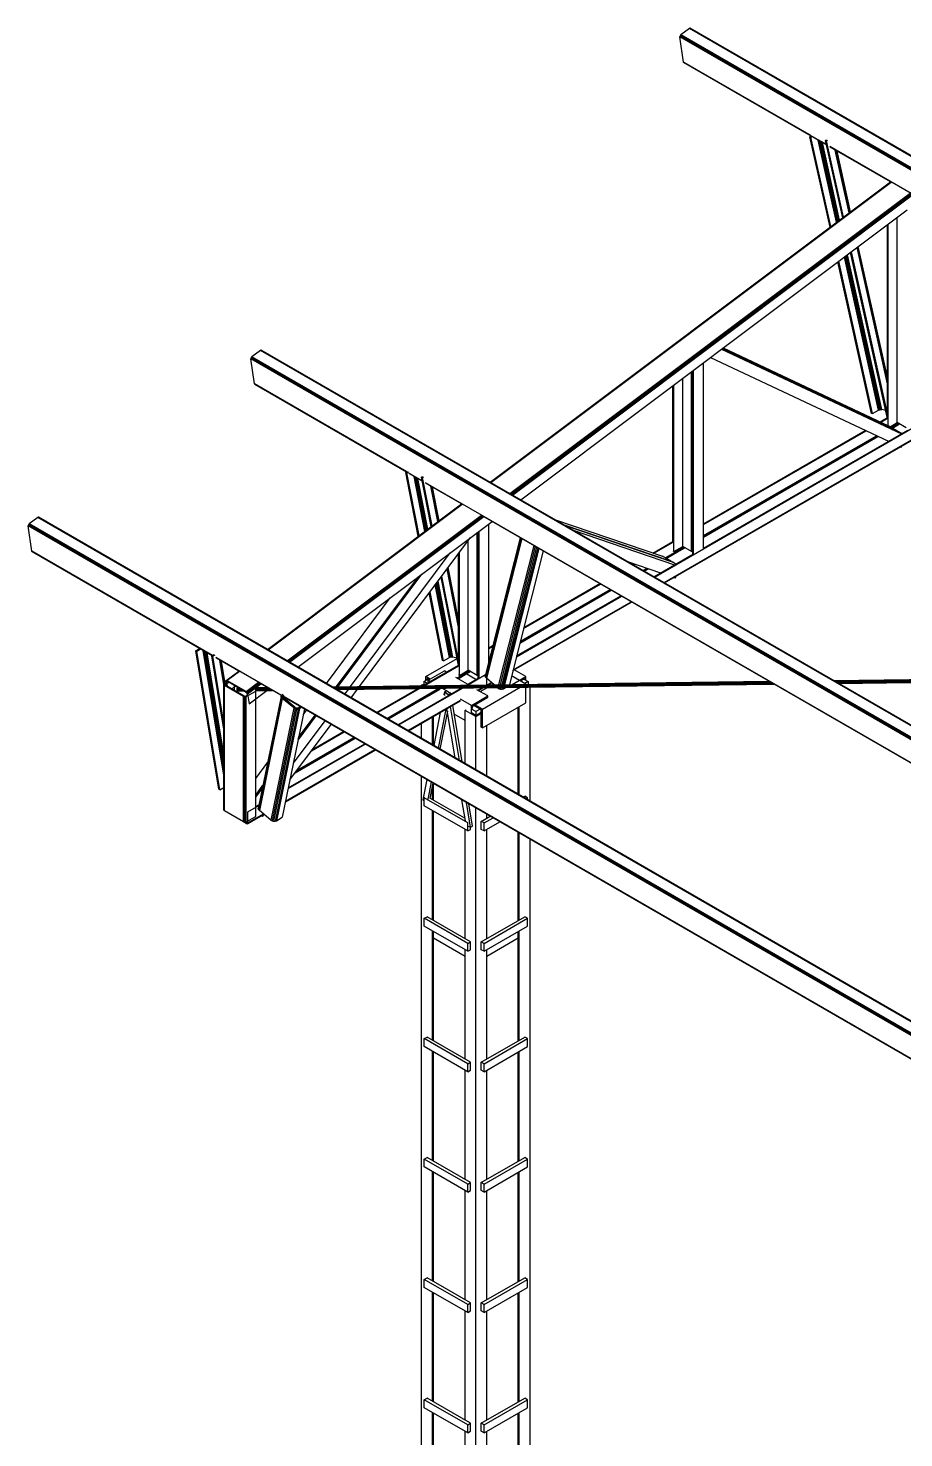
# Model space of a CAD drawing. Header units: millimetres. Extents: x 357 to 945, y 547 to 720.
# Drawn here: x 569.889 to 572.74, y 661.144 to 665.734 of the extents above; entities that cross this region are included whole.
import ezdxf

# ---------------------------------------------------------------- set-up
doc = ezdxf.new("R2010")
doc.units = ezdxf.units.MM
doc.layers.add('PLANTA-VIS', color=7, linetype='Continuous')

msp = doc.modelspace()

# ---------------------------------------------------------------- linework, layer by layer
at = {"layer": 'PLANTA-VIS', "extrusion": (6.79673e-13, 0.816497, 0.57735)}
for p, q in [((572.01108, 665.70718), (572.01102, 665.70555)), ((575.44049, 663.72554), (572.01102, 665.70555)), ((572.02261, 665.62343), (572.01102, 665.70555)), ((572.01167, 665.70896), (572.01108, 665.70718)), ((575.44055, 663.72717), (572.01108, 665.70718)), ((572.01269, 665.71062), (572.01167, 665.70896)), ((575.44114, 663.72896), (572.01167, 665.70896)), ((572.01399, 665.71191), (572.01269, 665.71062)), ((575.44216, 663.73061), (572.01269, 665.71062)), ((572.04195, 665.73292), (572.01399, 665.71191)), ((575.44346, 663.7319), (572.01399, 665.71191)), ((572.04333, 665.73364), (572.04195, 665.73292)), ((575.47142, 663.75292), (572.04195, 665.73292)), ((572.04459, 665.73369), (572.04333, 665.73364)), ((575.4728, 663.75364), (572.04333, 665.73364)), ((575.47405, 663.75368), (572.04459, 665.73369)), ((572.43912, 665.38295), (572.02261, 665.62343)), ((572.02308, 665.6222), (572.02261, 665.62343)), ((572.43829, 665.38247), (572.02308, 665.6222)), ((572.02401, 665.62156), (572.02308, 665.6222)), ((572.4382, 665.38242), (572.02401, 665.62156)), ((572.43435, 665.3802), (572.43996, 665.38344)), ((572.43774, 665.3794), (572.43435, 665.3802)), ((572.49998, 665.0857), (572.43435, 665.3802)), ((572.43774, 665.3794), (572.4432, 665.38256)), ((572.50273, 665.08777), (572.43774, 665.3794)), ((572.48823, 665.3546), (572.44409, 665.38009)), ((572.48848, 665.3535), (572.44494, 665.37863)), ((572.4885, 665.35338), (572.44617, 665.37782)), ((572.52119, 665.10162), (572.46163, 665.3689)), ((572.52363, 665.10345), (572.46489, 665.36702)), ((572.52635, 665.10549), (572.46854, 665.36491)), ((572.52897, 665.10746), (572.47205, 665.36288)), ((572.53106, 665.10903), (572.47485, 665.36127)), ((572.4852, 665.36818), (572.48856, 665.37011)), ((572.4886, 665.36738), (572.4852, 665.36818)), ((572.54126, 665.11668), (572.4852, 665.36818)), ((572.4886, 665.36738), (572.4918, 665.36923)), ((572.54401, 665.11875), (572.4886, 665.36738)), ((575.16148, 663.8112), (572.49939, 665.34816)), ((572.69705, 665.23307), (572.50024, 665.34671)), ((572.69657, 665.23325), (572.50147, 665.3459)), ((572.56247, 665.1326), (572.51692, 665.33697)), ((572.56533, 665.13475), (572.52075, 665.33476)), ((572.56667, 665.13575), (572.52254, 665.33373)), ((571.39342, 664.25517), (572.6966, 665.23328)), ((571.39399, 664.25484), (572.69735, 665.23309)), ((571.39534, 664.25406), (572.69887, 665.23244)), ((571.45756, 664.21814), (572.76109, 665.19651)), ((571.45946, 664.21704), (572.76282, 665.19529)), ((571.46165, 664.21578), (572.76483, 665.19388)), ((571.46378, 664.21455), (572.76693, 665.19263)), ((571.46553, 664.21354), (572.76868, 665.19162)), ((571.49289, 664.19774), (572.75068, 665.14178)), ((572.71843, 664.44931), (572.71843, 665.11757)), ((572.68661, 664.46368), (572.68661, 665.09369)), ((572.68944, 664.43937), (572.68944, 665.09581)), ((572.68661, 664.4789), (572.56923, 665.00559)), ((572.68661, 664.57559), (572.58769, 665.01944)), ((572.68661, 664.59057), (572.59055, 665.02159)), ((572.68661, 664.59756), (572.59188, 665.02259)), ((572.63509, 664.47944), (572.5252, 664.97254)), ((572.63848, 664.47864), (572.52795, 664.97461)), ((572.65758, 664.48967), (572.54641, 664.98846)), ((572.66016, 664.49082), (572.54885, 664.99029)), ((572.66317, 664.4916), (572.55157, 664.99234)), ((572.66616, 664.49189), (572.55419, 664.9943)), ((572.66866, 664.49165), (572.55628, 664.99587)), ((572.68595, 664.46742), (572.56647, 665.00352)), ((570.64542, 664.68474), (570.61745, 664.66373)), ((570.6468, 664.68547), (570.64542, 664.68474)), ((574.07489, 662.70474), (570.64542, 664.68474)), ((570.64805, 664.68551), (570.6468, 664.68547)), ((574.07627, 662.70546), (570.6468, 664.68547)), ((574.07752, 662.70551), (570.64805, 664.68551)), ((572.14686, 664.68858), (572.73219, 664.41284)), ((572.14932, 664.69042), (572.72207, 664.42062)), ((572.14962, 664.69065), (572.71854, 664.42266)), ((572.15209, 664.6925), (572.69025, 664.43899)), ((570.61455, 664.659), (570.61448, 664.65737)), ((574.04395, 662.67737), (570.61448, 664.65737)), ((570.62607, 664.57525), (570.61448, 664.65737)), ((570.61513, 664.66078), (570.61455, 664.659)), ((574.04401, 662.67899), (570.61455, 664.659)), ((570.61615, 664.66244), (570.61513, 664.66078)), ((574.0446, 662.68078), (570.61513, 664.66078)), ((570.61745, 664.66373), (570.61615, 664.66244)), ((574.04562, 662.68244), (570.61615, 664.66244)), ((574.04692, 662.68373), (570.61745, 664.66373)), ((572.08734, 664.04013), (572.08734, 664.6439)), ((572.11075, 664.66147), (572.69012, 664.38855)), ((572.02016, 664.04616), (572.02016, 664.59348)), ((572.04915, 664.02942), (572.04915, 664.61524)), ((572.05198, 664.03106), (572.05198, 664.61737)), ((572.05269, 664.02053), (572.05269, 664.6179)), ((572.05552, 664.02176), (572.05552, 664.62002)), ((571.12217, 664.28883), (570.62607, 664.57525)), ((570.62654, 664.57402), (570.62607, 664.57525)), ((571.12134, 664.28835), (570.62654, 664.57402)), ((570.62747, 664.57338), (570.62654, 664.57402)), ((571.12125, 664.2883), (570.62747, 664.57338)), ((571.98834, 664.06054), (571.98834, 664.5696)), ((571.99117, 664.02942), (571.99117, 664.57172)), ((572.63848, 664.47864), (572.63509, 664.47944)), ((572.63848, 664.47864), (572.65758, 664.48967)), ((572.65758, 664.48967), (572.66016, 664.49082)), ((572.66016, 664.49082), (572.66317, 664.4916)), ((572.66274, 664.45195), (572.68661, 664.46573)), ((572.66317, 664.4916), (572.66616, 664.49189)), ((572.66508, 664.45085), (572.68696, 664.46348)), ((572.66616, 664.49189), (572.66866, 664.49165)), ((572.68121, 664.48868), (572.66866, 664.49165)), ((572.68661, 664.46727), (572.68595, 664.46742)), ((571.92838, 663.94631), (572.7753, 664.43528)), ((571.95949, 663.92835), (572.79373, 664.40999)), ((571.96079, 663.9276), (572.79473, 664.40907)), ((571.96125, 663.92733), (572.79508, 664.40875)), ((572.08734, 664.04054), (572.75343, 664.42511)), ((572.08734, 664.11974), (572.61458, 664.42414)), ((572.08734, 664.11729), (572.61691, 664.42304)), ((572.71854, 664.42266), (572.69025, 664.43899)), ((572.69541, 664.43601), (572.71843, 664.44931)), ((572.69851, 664.43422), (572.72153, 664.44751)), ((572.69949, 664.43366), (572.72251, 664.44695)), ((572.70064, 664.43299), (572.72366, 664.44629)), ((572.70178, 664.43233), (572.72481, 664.44562)), ((572.70275, 664.43177), (572.72578, 664.44506)), ((572.71837, 664.42236), (572.71854, 664.42266)), ((572.74742, 664.43257), (572.71843, 664.44931)), ((572.73387, 664.41381), (572.72207, 664.42062)), ((572.08734, 664.08136), (572.65118, 664.4069)), ((572.08734, 664.08023), (572.65226, 664.40639)), ((572.08734, 664.0789), (572.65352, 664.40579)), ((572.08734, 664.07758), (572.65479, 664.4052)), ((572.08734, 664.07646), (572.65585, 664.40469)), ((572.72866, 664.3704), (572.73134, 664.36913)), ((572.73134, 664.36913), (572.73355, 664.37322)), ((571.11842, 664.28666), (571.12388, 664.28982)), ((571.12185, 664.2857), (571.11842, 664.28666)), ((571.15903, 664.07925), (571.11842, 664.28666)), ((571.12185, 664.2857), (571.12717, 664.28878)), ((571.16185, 664.08136), (571.12185, 664.2857)), ((571.17219, 664.25995), (571.12835, 664.28526)), ((571.1724, 664.25886), (571.12914, 664.28384)), ((571.17243, 664.25875), (571.13034, 664.28305)), ((571.18038, 664.09527), (571.14531, 664.27441)), ((571.18283, 664.09711), (571.14848, 664.27258)), ((571.18559, 664.09917), (571.15204, 664.27052)), ((571.16981, 664.27212), (571.1733, 664.27413)), ((571.17324, 664.27115), (571.16981, 664.27212)), ((571.20135, 664.11101), (571.16981, 664.27212)), ((571.17324, 664.27115), (571.17659, 664.27309)), ((571.20418, 664.11313), (571.17324, 664.27115)), ((571.18825, 664.10117), (571.15548, 664.26854)), ((571.19039, 664.10278), (571.15825, 664.26694)), ((573.84453, 662.71707), (571.18308, 664.25366)), ((571.30052, 664.1849), (571.18388, 664.25224)), ((571.30004, 664.18508), (571.18507, 664.25145)), ((571.2227, 664.12703), (571.20004, 664.24281)), ((571.22556, 664.12918), (571.20373, 664.24068)), ((571.22687, 664.13016), (571.20542, 664.2397)), ((570.6681, 663.71078), (571.30007, 664.1851)), ((570.66867, 663.71045), (571.30082, 664.18491)), ((570.67002, 663.70967), (571.30233, 664.18426)), ((569.92012, 664.14035), (569.89215, 664.11936)), ((569.92149, 664.14107), (569.92012, 664.14035)), ((573.34959, 662.16034), (569.92012, 664.14035)), ((569.92274, 664.14111), (569.92149, 664.14107)), ((573.35096, 662.16106), (569.92149, 664.14107)), ((573.35221, 662.16111), (569.92274, 664.14111)), ((570.73224, 663.67375), (571.36456, 664.14834)), ((570.73414, 663.67265), (571.36629, 664.14711)), ((570.73633, 663.67138), (571.3683, 664.14571)), ((570.73846, 663.67016), (571.37039, 664.14446)), ((570.74021, 663.66914), (571.37214, 664.14344)), ((573.8437, 662.71659), (571.36677, 664.14665)), ((573.84361, 662.71654), (571.36901, 664.14525)), ((571.60314, 664.13409), (571.95391, 664.01424)), ((569.88924, 664.11462), (569.88918, 664.113)), ((573.31864, 662.13299), (569.88918, 664.113)), ((569.90071, 664.03084), (569.88918, 664.113)), ((569.88983, 664.11641), (569.88924, 664.11462)), ((573.31871, 662.13462), (569.88924, 664.11462)), ((569.89084, 664.11807), (569.88983, 664.11641)), ((573.31929, 662.1364), (569.88983, 664.11641)), ((569.89215, 664.11936), (569.89084, 664.11807)), ((573.32031, 662.13806), (569.89084, 664.11807)), ((573.32161, 662.13935), (569.89215, 664.11936)), ((570.76757, 663.65335), (571.39951, 664.12765)), ((571.35089, 663.62628), (571.35089, 664.09115)), ((571.35371, 663.62791), (571.35371, 664.09328)), ((571.35442, 663.61739), (571.35442, 664.09381)), ((571.35725, 663.61861), (571.35725, 664.09593)), ((571.38907, 663.67045), (571.38907, 664.11981)), ((571.63142, 664.11776), (571.98219, 663.99791)), ((571.63496, 664.11572), (571.98573, 663.99587)), ((571.66324, 664.09939), (571.99371, 663.98648)), ((572.05198, 664.09932), (572.05269, 664.09973)), ((572.05198, 664.09687), (572.05269, 664.09728)), ((570.96838, 663.59071), (571.32942, 664.07505)), ((571.32189, 663.64302), (571.32189, 664.06495)), ((571.49131, 664.07464), (571.37749, 663.62466)), ((571.49291, 664.07372), (571.37838, 663.621)), ((571.49602, 664.07192), (571.38109, 663.61762)), ((571.53543, 664.04917), (571.42086, 663.59628)), ((571.53958, 664.04678), (571.42563, 663.59634)), ((571.54414, 664.04414), (571.43087, 663.5964)), ((571.54842, 664.04167), (571.43579, 663.59646)), ((571.92294, 664.02482), (571.98834, 664.06258)), ((571.92561, 664.02391), (571.9887, 664.06034)), ((571.9625, 664.00928), (572.02327, 664.04437)), ((571.96347, 664.00872), (572.02424, 664.04381)), ((571.96463, 664.00806), (572.02539, 664.04314)), ((571.96577, 664.00739), (572.02654, 664.04248)), ((571.96674, 664.00683), (572.02751, 664.04192)), ((571.99117, 664.02942), (572.02016, 664.04616)), ((572.04915, 664.02942), (572.02016, 664.04616)), ((572.05198, 664.06095), (572.05269, 664.06136)), ((572.05198, 664.05982), (572.05269, 664.06023)), ((572.05198, 664.05849), (572.05269, 664.0589)), ((572.05198, 664.05717), (572.05269, 664.05758)), ((572.05198, 664.05605), (572.05269, 664.05646)), ((570.48925, 663.69104), (569.90071, 664.03084)), ((569.90117, 664.0296), (569.90071, 664.03084)), ((570.48842, 663.69056), (569.90117, 664.0296)), ((569.9021, 664.02896), (569.90117, 664.0296)), ((570.48833, 663.6905), (569.9021, 664.02896)), ((570.93891, 663.59035), (571.26314, 664.0253)), ((571.29007, 663.65739), (571.29007, 664.02226)), ((571.2929, 663.62628), (571.2929, 664.02605)), ((571.55177, 664.03974), (571.43964, 663.59651)), ((571.56599, 664.03153), (571.45599, 663.59671)), ((571.84032, 663.99716), (571.9483, 663.96026)), ((571.92626, 663.94754), (572.05516, 664.02196)), ((571.98219, 663.99791), (571.95391, 664.01424)), ((571.98184, 663.9972), (571.98219, 663.99791)), ((571.99785, 663.98887), (571.98573, 663.99587)), ((571.99117, 664.02942), (571.9887, 664.03085)), ((572.04915, 664.02942), (572.05198, 664.03106)), ((570.89592, 663.58982), (571.16645, 663.95273)), ((570.89808, 663.58985), (571.1713, 663.95636)), ((571.29007, 663.6744), (571.23614, 663.9499)), ((571.29007, 663.78294), (571.25296, 663.97248)), ((571.29007, 663.79969), (571.25556, 663.97596)), ((571.29007, 663.80734), (571.25675, 663.97755)), ((571.85767, 663.98714), (571.86212, 663.98971)), ((571.85979, 663.98591), (571.86478, 663.9888)), ((571.8909, 663.96795), (571.90388, 663.97544)), ((571.89188, 663.96739), (571.9051, 663.97502)), ((571.89303, 663.96672), (571.90655, 663.97453)), ((571.89418, 663.96606), (571.90799, 663.97403)), ((571.89515, 663.9655), (571.90921, 663.97362)), ((571.9964, 663.94383), (571.99902, 663.94914)), ((570.89297, 663.58979), (571.15982, 663.94775)), ((571.26079, 663.68456), (571.21452, 663.9209)), ((571.26338, 663.68569), (571.21674, 663.92389)), ((571.2664, 663.6864), (571.21925, 663.92725)), ((571.26941, 663.68662), (571.22166, 663.93049)), ((571.27193, 663.68627), (571.22361, 663.93309)), ((571.28966, 663.65995), (571.23357, 663.94646)), ((571.49013, 663.73167), (571.78775, 663.90349)), ((571.49046, 663.73298), (571.78678, 663.90405)), ((571.49086, 663.73452), (571.78564, 663.90472)), ((571.49125, 663.73608), (571.78448, 663.90538)), ((571.49158, 663.7374), (571.78351, 663.90594)), ((571.50223, 663.77947), (571.75239, 663.92391)), ((571.50295, 663.78234), (571.75027, 663.92513)), ((571.99227, 663.94524), (571.9964, 663.94383)), ((570.86008, 663.59994), (571.06797, 663.87881)), ((571.23828, 663.6745), (571.19513, 663.89489)), ((571.2417, 663.67353), (571.19769, 663.89833)), ((571.46752, 663.64228), (571.85386, 663.86533)), ((571.46768, 663.6429), (571.8534, 663.86559)), ((571.46812, 663.64466), (571.8521, 663.86634)), ((571.47876, 663.68673), (571.82098, 663.88431)), ((571.47949, 663.68959), (571.81886, 663.88553)), ((571.38907, 663.71659), (571.40274, 663.72448)), ((571.38907, 663.71414), (571.40201, 663.72161)), ((570.43489, 663.70689), (570.44741, 663.71412)), ((570.43835, 663.70575), (570.43489, 663.70689)), ((570.50969, 663.25546), (570.43489, 663.70689)), ((570.43835, 663.70575), (570.45014, 663.71255)), ((570.51315, 663.25431), (570.43835, 663.70575)), ((570.52626, 663.3014), (570.45899, 663.70744)), ((570.52626, 663.31817), (570.46206, 663.70567)), ((570.52626, 663.33713), (570.46553, 663.70366)), ((570.52626, 663.35551), (570.4689, 663.70172)), ((570.52626, 663.37037), (570.47162, 663.70015)), ((570.48678, 663.68961), (570.49456, 663.6941)), ((570.49024, 663.68846), (570.48678, 663.68961)), ((570.52626, 663.4513), (570.48678, 663.68961)), ((570.49024, 663.68846), (570.49791, 663.69289)), ((570.52626, 663.47102), (570.49024, 663.68846)), ((570.71398, 663.56129), (570.50043, 663.68458)), ((570.57517, 663.64047), (570.50117, 663.68319)), ((570.57467, 663.64065), (570.50232, 663.68243)), ((570.52643, 663.59627), (570.5132, 663.67615)), ((570.5292, 663.59891), (570.51675, 663.6741)), ((571.18415, 663.62277), (571.28549, 663.68127)), ((571.2417, 663.67353), (571.23828, 663.6745)), ((571.2417, 663.67353), (571.26079, 663.68456)), ((571.26079, 663.68456), (571.26338, 663.68569)), ((571.26338, 663.68569), (571.2664, 663.6864)), ((571.2664, 663.6864), (571.26941, 663.68662)), ((571.26941, 663.68662), (571.27193, 663.68627)), ((571.28525, 663.6825), (571.27193, 663.68627)), ((571.35371, 663.70042), (571.35442, 663.70001)), ((571.35371, 663.69618), (571.35442, 663.69659)), ((571.35371, 663.69373), (571.35442, 663.69414)), ((571.38907, 663.67821), (571.39137, 663.67954)), ((571.38907, 663.67709), (571.39104, 663.67822)), ((571.38907, 663.67576), (571.39064, 663.67667)), ((571.38907, 663.67443), (571.39025, 663.67512)), ((571.38907, 663.67332), (571.38992, 663.67381)), ((570.53051, 663.59966), (570.51832, 663.67319)), ((570.53358, 663.6098), (570.57471, 663.64068)), ((570.53482, 663.60998), (570.57546, 663.64048)), ((570.5364, 663.60938), (570.57697, 663.63984)), ((571.17545, 663.59326), (571.29007, 663.65944)), ((571.17979, 663.59331), (571.29043, 663.65719)), ((571.19115, 663.6104), (571.24418, 663.64102)), ((571.25118, 663.63698), (571.24418, 663.64102)), ((571.28441, 663.61779), (571.31355, 663.63461)), ((571.28539, 663.61723), (571.31371, 663.63358)), ((571.28654, 663.61656), (571.31417, 663.63252)), ((571.28768, 663.6159), (571.31486, 663.63159)), ((571.28865, 663.61534), (571.31567, 663.63094)), ((571.29007, 663.65983), (571.28966, 663.65995)), ((571.2929, 663.62628), (571.29043, 663.62771)), ((571.2929, 663.62628), (571.32189, 663.64302)), ((571.31355, 663.63461), (571.325, 663.64122)), ((571.31355, 663.63461), (571.31355, 663.6382)), ((571.31355, 663.63461), (571.31355, 663.6382)), ((571.31371, 663.63358), (571.31355, 663.63461)), ((571.31371, 663.63358), (571.31355, 663.63461)), ((571.31371, 663.63358), (571.32597, 663.64066)), ((571.31417, 663.63252), (571.31371, 663.63358)), ((571.31417, 663.63252), (571.31371, 663.63358)), ((571.31417, 663.63252), (571.32713, 663.63999)), ((571.31486, 663.63159), (571.31417, 663.63252)), ((571.31486, 663.63159), (571.31417, 663.63252)), ((571.31486, 663.63159), (571.32827, 663.63933)), ((571.31567, 663.63094), (571.31486, 663.63159)), ((571.31567, 663.63094), (571.31486, 663.63159)), ((571.31567, 663.63094), (571.32924, 663.63877)), ((571.34678, 663.61298), (571.31567, 663.63094)), ((571.34678, 663.61298), (571.31567, 663.63094)), ((571.31995, 663.59504), (571.37855, 663.62887)), ((571.35089, 663.62628), (571.32189, 663.64302)), ((571.35089, 663.62628), (571.35371, 663.62791)), ((571.35371, 663.6578), (571.35442, 663.65821)), ((571.35371, 663.65668), (571.35442, 663.65708)), ((571.35371, 663.65534), (571.35442, 663.65575)), ((571.35371, 663.65402), (571.35442, 663.65443)), ((571.35371, 663.6529), (571.35442, 663.65331)), ((571.50942, 663.62277), (571.47157, 663.64462)), ((572.51318, 663.60868), (575.39579, 663.64413)), ((570.52626, 663.59579), (570.52672, 663.59711)), ((570.52672, 663.59446), (570.52626, 663.59579)), ((570.52626, 663.18754), (570.52626, 663.59579)), ((570.52672, 663.59711), (570.52803, 663.59824)), ((570.52803, 663.59334), (570.52672, 663.59446)), ((570.52672, 663.18621), (570.52672, 663.59446)), ((570.52803, 663.59824), (570.53361, 663.60146)), ((570.59026, 663.55741), (570.52803, 663.59334)), ((570.52803, 663.18509), (570.52803, 663.59334)), ((570.52927, 663.59578), (570.5295, 663.59645)), ((570.5295, 663.59512), (570.52927, 663.59578)), ((570.5295, 663.59645), (570.53015, 663.59701)), ((570.5295, 663.59511), (570.5295, 663.59645)), ((570.53015, 663.59456), (570.5295, 663.59512)), ((570.53015, 663.59701), (570.5422, 663.60397)), ((570.53015, 663.59456), (570.53015, 663.59701)), ((570.59238, 663.55863), (570.53015, 663.59456)), ((570.53286, 663.60889), (570.53278, 663.60736)), ((570.53278, 663.60736), (570.53361, 663.60146)), ((570.53358, 663.6098), (570.53286, 663.60889)), ((570.53482, 663.60998), (570.53358, 663.6098)), ((570.5364, 663.60938), (570.53482, 663.60998)), ((570.53491, 663.60613), (570.53641, 663.60726)), ((570.53495, 663.60689), (570.53491, 663.60613)), ((570.53491, 663.60613), (570.53709, 663.59055)), ((570.53495, 663.60689), (570.53562, 663.6074)), ((570.5353, 663.60735), (570.53495, 663.60689)), ((570.53592, 663.60745), (570.5353, 663.60735)), ((570.53671, 663.60714), (570.53592, 663.60745)), ((570.59862, 663.57346), (570.5364, 663.60938)), ((570.59893, 663.57121), (570.53671, 663.60714)), ((570.55149, 663.58224), (570.56381, 663.59149)), ((570.56127, 663.5766), (570.56127, 663.59296)), ((570.56829, 663.58231), (570.56828, 663.58172)), ((570.56828, 663.58172), (570.58047, 663.58187)), ((570.56828, 663.58172), (570.56828, 663.58112)), ((570.56831, 663.58287), (570.56829, 663.58231)), ((570.56829, 663.58231), (570.57948, 663.58244)), ((570.56834, 663.58341), (570.56831, 663.58287)), ((570.56831, 663.58287), (570.57852, 663.583)), ((570.56838, 663.58391), (570.56834, 663.58341)), ((570.56834, 663.58341), (570.57761, 663.58352)), ((570.56844, 663.58436), (570.56838, 663.58391)), ((570.56838, 663.58391), (570.57677, 663.58401)), ((570.56849, 663.58476), (570.56844, 663.58436)), ((570.56844, 663.58436), (570.576, 663.58446)), ((570.56856, 663.58511), (570.56849, 663.58476)), ((570.56849, 663.58476), (570.57532, 663.58485)), ((570.56863, 663.58539), (570.56856, 663.58511)), ((570.56856, 663.58511), (570.57474, 663.58518)), ((570.56871, 663.5856), (570.56863, 663.58539)), ((570.56863, 663.58539), (570.57427, 663.58546)), ((570.56879, 663.58574), (570.56871, 663.5856)), ((570.56871, 663.5856), (570.57391, 663.58566)), ((570.56888, 663.5858), (570.56879, 663.58574)), ((570.56879, 663.58574), (570.57368, 663.5858)), ((570.56888, 663.5858), (570.57357, 663.58586)), ((570.59862, 663.57346), (570.6392, 663.60391)), ((570.60029, 663.57218), (570.64093, 663.60268)), ((570.6018, 663.57041), (570.64294, 663.60128)), ((570.60293, 663.56843), (570.64503, 663.60003)), ((570.60349, 663.56653), (570.64678, 663.59902)), ((570.62878, 663.58127), (570.67651, 663.58186)), ((570.62907, 663.58187), (570.67549, 663.58244)), ((570.62942, 663.58247), (570.67448, 663.58303)), ((570.62981, 663.58306), (570.67349, 663.5836)), ((570.63025, 663.58363), (570.67253, 663.58415)), ((570.63072, 663.58418), (570.67162, 663.58468)), ((570.63123, 663.58468), (570.67078, 663.58517)), ((570.63175, 663.58514), (570.67001, 663.58561)), ((570.63229, 663.58555), (570.66933, 663.586)), ((570.63283, 663.5859), (570.66875, 663.58634)), ((570.63337, 663.58618), (570.66827, 663.58661)), ((570.63389, 663.5864), (570.66792, 663.58682)), ((570.63439, 663.58654), (570.66768, 663.58695)), ((570.63487, 663.58661), (570.66758, 663.58701)), ((570.71369, 663.5605), (570.64139, 663.60224)), ((570.71366, 663.56041), (570.64364, 663.60084)), ((570.87799, 663.5896), (572.30112, 663.6071)), ((570.87809, 663.58954), (572.30122, 663.60704)), ((570.87833, 663.5894), (572.30146, 663.6069)), ((570.87868, 663.5892), (572.30181, 663.6067)), ((570.87915, 663.58893), (572.30229, 663.60643)), ((570.87973, 663.58859), (572.30287, 663.60609)), ((570.88041, 663.5882), (572.30355, 663.6057)), ((570.88118, 663.58775), (572.30432, 663.60526)), ((570.88203, 663.58727), (572.30516, 663.60477)), ((570.88294, 663.58674), (572.30607, 663.60424)), ((570.8839, 663.58619), (572.30703, 663.60369)), ((570.88489, 663.58561), (572.30802, 663.60312)), ((570.8859, 663.58503), (572.30903, 663.60253)), ((570.88692, 663.58445), (572.31005, 663.60195)), ((570.88791, 663.58387), (572.31105, 663.60137)), ((570.88889, 663.58331), (572.31202, 663.60081)), ((570.88981, 663.58277), (572.31294, 663.60027)), ((570.89068, 663.58227), (572.31381, 663.59977)), ((570.89147, 663.58181), (572.3146, 663.59932)), ((570.89218, 663.58141), (572.31531, 663.59891)), ((570.89279, 663.58105), (572.31592, 663.59855)), ((570.8933, 663.58076), (572.31643, 663.59826)), ((570.89369, 663.58054), (572.31682, 663.59804)), ((570.89396, 663.58038), (572.31709, 663.59788)), ((570.89411, 663.58029), (572.31724, 663.5978)), ((570.89412, 663.58028), (572.31726, 663.59778)), ((571.02355, 663.50556), (571.15861, 663.58354)), ((571.02567, 663.50433), (571.16295, 663.58359)), ((571.05679, 663.48637), (571.22653, 663.58437)), ((571.05776, 663.48581), (571.22852, 663.5844)), ((571.05891, 663.48514), (571.22925, 663.58349)), ((571.06006, 663.48448), (571.22993, 663.58256)), ((571.06103, 663.48392), (571.23075, 663.58191)), ((571.09214, 663.46596), (571.29878, 663.58526)), ((571.09426, 663.46473), (571.30311, 663.58531)), ((571.17001, 663.59411), (571.17708, 663.59819)), ((571.17156, 663.59321), (571.17001, 663.59411)), ((571.17001, 663.59319), (571.17001, 663.59411)), ((571.17708, 663.60644), (571.19122, 663.6146)), ((571.18768, 663.60032), (571.17708, 663.60644)), ((571.17708, 663.60644), (571.17708, 663.5942)), ((571.19836, 663.61456), (571.18415, 663.62277)), ((571.18415, 663.61052), (571.18415, 663.62277)), ((571.18768, 663.61256), (571.18768, 663.61664)), ((571.19483, 663.61252), (571.18768, 663.61664)), ((571.19814, 663.60636), (571.19115, 663.6104)), ((571.19115, 663.60232), (571.19115, 663.6104)), ((571.25067, 663.57603), (571.23603, 663.58449)), ((571.31977, 663.59738), (571.28166, 663.61938)), ((571.31562, 663.59498), (571.3569, 663.61881)), ((571.353, 663.57819), (571.36669, 663.58609)), ((571.3543, 663.57744), (571.36935, 663.58613)), ((571.35476, 663.57717), (571.37029, 663.58614)), ((571.36078, 663.5737), (571.3826, 663.58629)), ((571.368, 663.51662), (571.49097, 663.58762)), ((571.37838, 663.621), (571.37749, 663.62466)), ((571.38109, 663.61762), (571.37838, 663.621)), ((571.40579, 663.59609), (571.38109, 663.61762)), ((571.38214, 663.5958), (571.38214, 663.61671)), ((571.38214, 663.5958), (571.38214, 663.61671)), ((571.38353, 663.59582), (571.39711, 663.60366)), ((571.38619, 663.59585), (571.39815, 663.60275)), ((571.38713, 663.59586), (571.39852, 663.60244)), ((571.39944, 663.59601), (571.40332, 663.59825)), ((571.4181, 663.58537), (571.41656, 663.58671)), ((571.41844, 663.58673), (571.4181, 663.58537)), ((571.4181, 663.58537), (571.4222, 663.5828)), ((571.42321, 663.58679), (571.4222, 663.5828)), ((571.4222, 663.5828), (571.42708, 663.58143)), ((571.42846, 663.58685), (571.42708, 663.58143)), ((571.43338, 663.58691), (571.432, 663.58146)), ((571.432, 663.58146), (571.4362, 663.58291)), ((571.4362, 663.58291), (571.44335, 663.58704)), ((571.43722, 663.58696), (571.4362, 663.58291)), ((571.50942, 663.59827), (571.46315, 663.62499)), ((571.46447, 663.59681), (571.50942, 663.62277)), ((571.49174, 663.60848), (571.50588, 663.61664)), ((571.50235, 663.6146), (571.51649, 663.60644)), ((571.50588, 663.61256), (571.50588, 663.61664)), ((571.51649, 663.60644), (571.50588, 663.60031)), ((571.50782, 663.59735), (571.50942, 663.59827)), ((571.50942, 663.61052), (571.50942, 663.62277)), ((571.50942, 663.59737), (571.50942, 663.59827)), ((571.50942, 663.58594), (571.51279, 663.58789)), ((571.50942, 663.53703), (571.50942, 663.58785)), ((571.51649, 663.60644), (571.51649, 663.59745)), ((571.51774, 663.59747), (571.51649, 663.59819)), ((571.52356, 663.21688), (571.52356, 663.58802)), ((572.51143, 663.60969), (573.01357, 663.61586)), ((572.51154, 663.60963), (573.01408, 663.61581)), ((572.51177, 663.60949), (573.01465, 663.61568)), ((572.51213, 663.60929), (573.01526, 663.61547)), ((572.5126, 663.60901), (573.01592, 663.6152)), ((572.51386, 663.60829), (573.01652, 663.61447)), ((572.51463, 663.60784), (573.01599, 663.61401)), ((572.51547, 663.60735), (573.01549, 663.6135)), ((572.51638, 663.60683), (573.01502, 663.61296)), ((572.51734, 663.60627), (573.01458, 663.61239)), ((572.51833, 663.6057), (573.01418, 663.6118)), ((572.51934, 663.60512), (573.01384, 663.6112)), ((572.52036, 663.60453), (573.01355, 663.6106)), ((572.52136, 663.60396), (573.01332, 663.61001)), ((572.52233, 663.60339), (573.01315, 663.60943)), ((572.52325, 663.60286), (573.01305, 663.60888)), ((572.52412, 663.60236), (573.01302, 663.60837)), ((572.52491, 663.6019), (573.01305, 663.6079)), ((572.52562, 663.60149), (573.01312, 663.60749)), ((572.52623, 663.60114), (573.01318, 663.60713)), ((572.52674, 663.60085), (573.01323, 663.60683)), ((572.52713, 663.60062), (573.01327, 663.6066)), ((572.5274, 663.60047), (573.0133, 663.60644)), ((572.52755, 663.60038), (573.01331, 663.60636)), ((572.52757, 663.60037), (573.01332, 663.60634)), ((570.56828, 663.58112), (570.58148, 663.58129)), ((570.56828, 663.58112), (570.56829, 663.58053)), ((570.56829, 663.58053), (570.5825, 663.5807)), ((570.56829, 663.58053), (570.56831, 663.57994)), ((570.56831, 663.57994), (570.5835, 663.58012)), ((570.56831, 663.57994), (570.56835, 663.57937)), ((570.56835, 663.57937), (570.58447, 663.57956)), ((570.56835, 663.57937), (570.56839, 663.57882)), ((570.56839, 663.57882), (570.58539, 663.57903)), ((570.56839, 663.57882), (570.56844, 663.57831)), ((570.56844, 663.57831), (570.58626, 663.57853)), ((570.56844, 663.57831), (570.5685, 663.57784)), ((570.5685, 663.57784), (570.58705, 663.57807)), ((570.5685, 663.57784), (570.56856, 663.57743)), ((570.56856, 663.57743), (570.58776, 663.57766)), ((570.56856, 663.57743), (570.56864, 663.57707)), ((570.56864, 663.57707), (570.58837, 663.57731)), ((570.56864, 663.57707), (570.56872, 663.57677)), ((570.56872, 663.57677), (570.58888, 663.57702)), ((570.56872, 663.57677), (570.5688, 663.57654)), ((570.5688, 663.57654), (570.58927, 663.57679)), ((570.5688, 663.57654), (570.56888, 663.57638)), ((570.56888, 663.57638), (570.58954, 663.57664)), ((570.56888, 663.57638), (570.56897, 663.5763)), ((570.56897, 663.5763), (570.58969, 663.57655)), ((570.56897, 663.5763), (570.56906, 663.57629)), ((570.56906, 663.57629), (570.58971, 663.57654)), ((570.59026, 663.55741), (570.59219, 663.55666)), ((570.59026, 663.14916), (570.59026, 663.55741)), ((570.59219, 663.55666), (570.59449, 663.55639)), ((570.59219, 663.14841), (570.59219, 663.55666)), ((570.59238, 663.55863), (570.59334, 663.55826)), ((570.59334, 663.55826), (570.59449, 663.55812)), ((570.59449, 663.55812), (570.59565, 663.55826)), ((570.59449, 663.55639), (570.59679, 663.55666)), ((570.59449, 663.14815), (570.59449, 663.55639)), ((570.59565, 663.55826), (570.59662, 663.55863)), ((570.59662, 663.55863), (570.6022, 663.56186)), ((570.59679, 663.55666), (570.59874, 663.55741)), ((570.59679, 663.14841), (570.59679, 663.55666)), ((570.59862, 663.57346), (570.60029, 663.57218)), ((570.59874, 663.55741), (570.62986, 663.57537)), ((570.59874, 663.14916), (570.59874, 663.55741)), ((570.59893, 663.57121), (570.59977, 663.57058)), ((570.59977, 663.57058), (570.60052, 663.56969)), ((570.60029, 663.57218), (570.6018, 663.57041)), ((570.60052, 663.56969), (570.60109, 663.5687)), ((570.60109, 663.5687), (570.60137, 663.56776)), ((570.60137, 663.56776), (570.6022, 663.56186)), ((570.6018, 663.57041), (570.60293, 663.56843)), ((570.60293, 663.56843), (570.60349, 663.56653)), ((570.60349, 663.56653), (570.60811, 663.53366)), ((570.60811, 663.53366), (570.6665, 663.57748)), ((570.62825, 663.57905), (570.68027, 663.57969)), ((570.62828, 663.57956), (570.6794, 663.58019)), ((570.62828, 663.57858), (570.68106, 663.57923)), ((570.62838, 663.5801), (570.67848, 663.58072)), ((570.62838, 663.57816), (570.68177, 663.57882)), ((570.62855, 663.58068), (570.67751, 663.58128)), ((570.62855, 663.5778), (570.68238, 663.57847)), ((570.62878, 663.57751), (570.68289, 663.57817)), ((570.62907, 663.57728), (570.68328, 663.57795)), ((570.62942, 663.57713), (570.68355, 663.57779)), ((570.62981, 663.57704), (570.6837, 663.57771)), ((570.62986, 663.16712), (570.62986, 663.57537)), ((570.63025, 663.57704), (570.68372, 663.5777)), ((570.71288, 663.55792), (570.63809, 663.19285)), ((570.71382, 663.55437), (570.63901, 663.18931)), ((570.71655, 663.55114), (570.64176, 663.18608)), ((570.71288, 663.55792), (570.71392, 663.56124)), ((570.71382, 663.55437), (570.71288, 663.55792)), ((570.71655, 663.55114), (570.71382, 663.55437)), ((570.71392, 663.56124), (570.71675, 663.56384)), ((570.75391, 663.52045), (570.71655, 663.55114)), ((570.71675, 663.56384), (570.71909, 663.56519)), ((570.71783, 663.55735), (570.71846, 663.5594)), ((570.7184, 663.55516), (570.71783, 663.55735)), ((570.71846, 663.5594), (570.71795, 663.5569)), ((570.72009, 663.55318), (570.7184, 663.55516)), ((570.71846, 663.5594), (570.72022, 663.56099)), ((570.72022, 663.56099), (570.7189, 663.55457)), ((570.75745, 663.52249), (570.72009, 663.55318)), ((570.72022, 663.56099), (570.72267, 663.56241)), ((573.21162, 662.11928), (570.72228, 663.5565)), ((573.21078, 662.1188), (570.72247, 663.55542)), ((573.21069, 662.11875), (570.72319, 663.55491)), ((570.73447, 663.54839), (570.73324, 663.54238)), ((570.92019, 663.56524), (570.93175, 663.58075)), ((570.9406, 663.55345), (570.96122, 663.58111)), ((571.12537, 663.44677), (571.29722, 663.54598)), ((571.12668, 663.44602), (571.29689, 663.54429)), ((571.12714, 663.44575), (571.29597, 663.54323)), ((571.2444, 663.57242), (571.2425, 663.56296)), ((571.2444, 663.57242), (571.25147, 663.5765)), ((571.2577, 663.56154), (571.2444, 663.57242)), ((571.25825, 663.56442), (571.2444, 663.56909)), ((571.24571, 663.56111), (571.2444, 663.56909)), ((571.2584, 663.57084), (571.25147, 663.5765)), ((571.26145, 663.56981), (571.25534, 663.57334)), ((571.25825, 663.56442), (571.26532, 663.56851)), ((571.25863, 663.56208), (571.25825, 663.56442)), ((571.26532, 663.56851), (571.2584, 663.57084)), ((571.2657, 663.56616), (571.26532, 663.56851)), ((571.26673, 663.56676), (571.26549, 663.56748)), ((571.33257, 663.52875), (571.29722, 663.54916)), ((571.33257, 663.52875), (571.3856, 663.55937)), ((571.33611, 663.52671), (571.3856, 663.55528)), ((571.3856, 663.55937), (571.35025, 663.57978)), ((571.368, 663.45538), (571.50942, 663.53703)), ((571.3856, 663.55528), (571.3856, 663.55937)), ((571.42708, 663.58143), (571.432, 663.58146)), ((570.75391, 663.52045), (570.67911, 663.15538)), ((570.75805, 663.51802), (570.68326, 663.15296)), ((570.76296, 663.51677), (570.68816, 663.15171)), ((570.76789, 663.5169), (570.69309, 663.15183)), ((570.7721, 663.51836), (570.6973, 663.1533)), ((570.78867, 663.5171), (570.71639, 663.16432)), ((570.75391, 663.52045), (570.75805, 663.51802)), ((570.75745, 663.52249), (570.75999, 663.52099)), ((570.75805, 663.51802), (570.76296, 663.51677)), ((570.75999, 663.52099), (570.76302, 663.52023)), ((570.76296, 663.51677), (570.76789, 663.5169)), ((570.76302, 663.52023), (570.76604, 663.5203)), ((570.76604, 663.5203), (570.76864, 663.52121)), ((570.76776, 663.41503), (570.82725, 663.49483)), ((570.76789, 663.5169), (570.7721, 663.51836)), ((570.76857, 663.41898), (570.82575, 663.49569)), ((570.76864, 663.52121), (570.7751, 663.52494)), ((570.76967, 663.42438), (570.82371, 663.49687)), ((570.7721, 663.51836), (570.77929, 663.52252)), ((570.78501, 663.49923), (570.79543, 663.5132)), ((571.20536, 663.40059), (571.20536, 663.49092)), ((571.2089, 663.39855), (571.2089, 663.49296)), ((571.23097, 663.5057), (571.20933, 663.3983)), ((571.24921, 663.51624), (571.22378, 663.38996)), ((571.25412, 663.50959), (571.22938, 663.38672)), ((571.27887, 663.35815), (571.25271, 663.51825)), ((571.29332, 663.34981), (571.26466, 663.52516)), ((571.30186, 663.34488), (571.27173, 663.52924)), ((571.31143, 663.47972), (571.27653, 663.49986)), ((571.31143, 663.51246), (571.31489, 663.51446)), ((571.31143, 663.33935), (571.31143, 663.51246)), ((571.34678, 663.49205), (571.31143, 663.51246)), ((571.33257, 663.50425), (571.33257, 663.52875)), ((571.34678, 663.50846), (571.33264, 663.51662)), ((571.34678, 663.49613), (571.33264, 663.50429)), ((571.33611, 663.51862), (571.33611, 663.52671)), ((571.36446, 663.51458), (571.33978, 663.52883)), ((571.368, 663.51662), (571.34332, 663.53087)), ((571.36093, 663.51662), (571.34678, 663.50846)), ((571.34678, 663.50846), (571.34678, 663.49613)), ((571.34678, 663.49613), (571.36446, 663.50633)), ((571.34678, 663.49205), (571.36446, 663.50225)), ((571.34678, 663.31894), (571.34678, 663.49205)), ((571.36446, 663.45743), (571.36446, 663.51458)), ((571.368, 663.45538), (571.368, 663.51662)), ((571.48467, 663.23933), (571.48467, 663.52275)), ((571.48821, 663.23729), (571.48821, 663.52479)), ((570.74136, 663.28617), (570.87594, 663.46671)), ((570.75242, 663.34018), (570.85553, 663.4785)), ((571.17001, 663.421), (571.17001, 663.47051)), ((571.368, 663.45538), (571.36446, 663.45743)), ((571.38214, 663.29853), (571.38214, 663.46355)), ((570.7355, 663.2576), (570.98682, 663.4027)), ((570.73607, 663.26038), (570.9847, 663.40393)), ((570.75862, 663.30932), (570.95358, 663.42189)), ((570.76008, 663.31129), (570.95261, 663.42245)), ((570.76181, 663.31361), (570.95147, 663.42311)), ((570.76355, 663.31595), (570.95032, 663.42377)), ((570.76503, 663.31792), (570.94934, 663.42434)), ((570.81204, 663.381), (570.91823, 663.4423)), ((570.81525, 663.3853), (570.91611, 663.44353)), ((570.72668, 663.21455), (571.01969, 663.38372)), ((570.72681, 663.21515), (571.01923, 663.38399)), ((570.72715, 663.21686), (571.01793, 663.38474)), ((570.62986, 663.29109), (570.66896, 663.34355)), ((570.51315, 663.25431), (570.52626, 663.26189)), ((570.62986, 663.23682), (570.65363, 663.26871)), ((570.62986, 663.2329), (570.65252, 663.2633)), ((571.17001, 660.51502), (571.17001, 663.29694)), ((571.18695, 663.28715), (571.17369, 663.22132)), ((571.2014, 663.27881), (571.19018, 663.22311)), ((571.20699, 663.27558), (571.19724, 663.22715)), ((571.20536, 663.22246), (571.20536, 663.26748)), ((571.2089, 663.22042), (571.2089, 663.27448)), ((570.51315, 663.25431), (570.50969, 663.25546)), ((570.62986, 663.23004), (570.65171, 663.25936)), ((570.63258, 663.23656), (570.63633, 663.23872)), ((570.63405, 663.23852), (570.63779, 663.24069)), ((570.63578, 663.24085), (570.63953, 663.24301)), ((570.63752, 663.24318), (570.64127, 663.24534)), ((570.639, 663.24516), (570.64274, 663.24732)), ((571.17867, 663.21725), (571.17369, 663.22132)), ((571.17867, 663.2275), (571.18061, 663.22863)), ((571.32009, 663.14586), (571.17867, 663.2275)), ((571.17867, 663.20158), (571.17867, 663.2275)), ((571.31101, 663.16147), (571.19721, 663.22717)), ((571.31247, 663.1525), (571.30125, 663.22116)), ((571.50105, 663.22988), (571.50592, 663.23269)), ((571.5149, 663.2275), (571.50592, 663.23269)), ((571.51003, 663.22469), (571.5149, 663.2275)), ((571.5149, 663.22188), (571.5149, 663.2275)), ((570.52672, 663.18621), (570.52626, 663.18754)), ((570.52803, 663.18509), (570.52672, 663.18621)), ((570.59026, 663.14916), (570.52803, 663.18509)), ((570.60308, 663.14319), (570.65645, 663.174)), ((570.604, 663.14425), (570.65607, 663.17432)), ((570.60432, 663.18187), (570.64006, 663.2025)), ((570.60432, 663.14594), (570.60432, 663.18187)), ((570.60432, 663.14594), (570.655, 663.1752)), ((570.62986, 663.19906), (570.64063, 663.20528)), ((570.63901, 663.18931), (570.63809, 663.19285)), ((570.64176, 663.18608), (570.63901, 663.18931)), ((570.67911, 663.15538), (570.64176, 663.18608)), ((570.64833, 663.16931), (570.64933, 663.16815)), ((570.64928, 663.16987), (570.65216, 663.16651)), ((570.65216, 663.16651), (570.65725, 663.17335)), ((571.32009, 663.11993), (571.17867, 663.20158)), ((571.20536, 662.83054), (571.20536, 663.18617)), ((571.2089, 662.8285), (571.2089, 663.18413)), ((571.32896, 663.13168), (571.3157, 663.21282)), ((571.33603, 663.13576), (571.32424, 663.20789)), ((571.34678, 660.41296), (571.34678, 663.19487)), ((571.38214, 663.16123), (571.38214, 663.17446)), ((570.59026, 663.14916), (570.59219, 663.14841)), ((570.60008, 663.14349), (570.59026, 663.14916)), ((570.59219, 663.14841), (570.59449, 663.14815)), ((570.59449, 663.14815), (570.59679, 663.14841)), ((570.60008, 663.14594), (570.59597, 663.14832)), ((570.59679, 663.14841), (570.59874, 663.14916)), ((570.59874, 663.14916), (570.62986, 663.16712)), ((570.60008, 663.14594), (570.6022, 663.14717)), ((570.60089, 663.14566), (570.60008, 663.14594)), ((570.6017, 663.14292), (570.60008, 663.14349)), ((570.60089, 663.14566), (570.60204, 663.14632)), ((570.60158, 663.14579), (570.60089, 663.14566)), ((570.60204, 663.14632), (570.60158, 663.14579)), ((570.60308, 663.14319), (570.6017, 663.14292)), ((570.6022, 663.14717), (570.60204, 663.14632)), ((570.6022, 663.14717), (570.6022, 663.15116)), ((570.604, 663.14425), (570.60308, 663.14319)), ((570.60432, 663.14594), (570.604, 663.14425)), ((570.65216, 663.16651), (570.64933, 663.16815)), ((570.67911, 663.15538), (570.68326, 663.15296)), ((570.68326, 663.15296), (570.68816, 663.15171)), ((570.68816, 663.15171), (570.69309, 663.15183)), ((570.69309, 663.15183), (570.6973, 663.1533)), ((570.6973, 663.1533), (570.71639, 663.16432)), ((571.31143, 662.76931), (571.31143, 663.12493)), ((571.32009, 663.14586), (571.32204, 663.14698)), ((571.32009, 663.11993), (571.32009, 663.14586)), ((571.32009, 663.11993), (571.32907, 663.12512)), ((571.32896, 663.13168), (571.32204, 663.13401)), ((571.32896, 663.13168), (571.33603, 663.13576)), ((571.32907, 663.12512), (571.32907, 663.13175)), ((571.3645, 663.15104), (571.3936, 663.16784)), ((571.37348, 663.14586), (571.3645, 663.15104)), ((571.3645, 663.12512), (571.3645, 663.15104)), ((571.37348, 663.11993), (571.3645, 663.12512)), ((571.37348, 663.14586), (571.40258, 663.16266)), ((571.37348, 663.11993), (571.42503, 663.1497)), ((571.37348, 663.11993), (571.37348, 663.14586)), ((571.38214, 662.76931), (571.38214, 663.12493)), ((571.48467, 662.8285), (571.48467, 663.11527)), ((571.48821, 662.83054), (571.48821, 663.11322)), ((571.52356, 660.51502), (571.52356, 663.09281)), ((571.17867, 662.83559), (571.18765, 662.84077)), ((571.32009, 662.75394), (571.17867, 662.83559)), ((571.17867, 662.80966), (571.17867, 662.83559)), ((571.32009, 662.72801), (571.17867, 662.80966)), ((571.32907, 662.75912), (571.18765, 662.84077)), ((571.3645, 662.75912), (571.50592, 662.84077)), ((571.37348, 662.75394), (571.5149, 662.83559)), ((571.37348, 662.72801), (571.5149, 662.80966)), ((571.5149, 662.83559), (571.50592, 662.84077)), ((571.5149, 662.80966), (571.5149, 662.83559)), ((571.20536, 662.43863), (571.20536, 662.79425)), ((571.2089, 662.43658), (571.2089, 662.79221)), ((571.31143, 662.71139), (571.2089, 662.77059)), ((571.32009, 662.75394), (571.32907, 662.75912)), ((571.32907, 662.7332), (571.32907, 662.75912)), ((571.37348, 662.75394), (571.3645, 662.75912)), ((571.3645, 662.7332), (571.3645, 662.75912)), ((571.48467, 662.77059), (571.38214, 662.71139)), ((571.48467, 662.43658), (571.48467, 662.79221)), ((571.48821, 662.43863), (571.48821, 662.79425)), ((571.31143, 662.37739), (571.31143, 662.73301)), ((571.32009, 662.72801), (571.32009, 662.75394)), ((571.32009, 662.72801), (571.32907, 662.7332)), ((571.37348, 662.72801), (571.3645, 662.7332)), ((571.37348, 662.72801), (571.37348, 662.75394)), ((571.38214, 662.37739), (571.38214, 662.73301)), ((571.17867, 662.44367), (571.18765, 662.44885)), ((571.32009, 662.36202), (571.17867, 662.44367)), ((571.17867, 662.41774), (571.17867, 662.44367)), ((571.32907, 662.3672), (571.18765, 662.44885)), ((571.3645, 662.3672), (571.50592, 662.44885)), ((571.37348, 662.36202), (571.5149, 662.44367)), ((571.5149, 662.44367), (571.50592, 662.44885)), ((571.5149, 662.41774), (571.5149, 662.44367)), ((571.32009, 662.33609), (571.17867, 662.41774)), ((571.20536, 662.04671), (571.20536, 662.40233)), ((571.2089, 662.04467), (571.2089, 662.40029)), ((571.37348, 662.33609), (571.5149, 662.41774)), ((571.48467, 662.04467), (571.48467, 662.40029)), ((571.48821, 662.04671), (571.48821, 662.40233)), ((571.32009, 662.36202), (571.32907, 662.3672)), ((571.32009, 662.33609), (571.32009, 662.36202)), ((571.32907, 662.34128), (571.32907, 662.3672)), ((571.37348, 662.36202), (571.3645, 662.3672)), ((571.3645, 662.34128), (571.3645, 662.3672)), ((571.37348, 662.33609), (571.37348, 662.36202)), ((571.31143, 661.98547), (571.31143, 662.3411)), ((571.32009, 662.33609), (571.32907, 662.34128)), ((571.37348, 662.33609), (571.3645, 662.34128)), ((571.38214, 661.98547), (571.38214, 662.3411)), ((571.17867, 662.05175), (571.18765, 662.05693)), ((571.32009, 661.9701), (571.17867, 662.05175)), ((571.17867, 662.02583), (571.17867, 662.05175)), ((571.32009, 661.94418), (571.17867, 662.02583)), ((571.32907, 661.97528), (571.18765, 662.05693)), ((571.3645, 661.97528), (571.50592, 662.05693)), ((571.37348, 661.9701), (571.5149, 662.05175)), ((571.37348, 661.94418), (571.5149, 662.02583)), ((571.5149, 662.05175), (571.50592, 662.05693)), ((571.5149, 662.02583), (571.5149, 662.05175)), ((571.20536, 661.65479), (571.20536, 662.01041)), ((571.2089, 661.65275), (571.2089, 662.00837)), ((571.32009, 661.9701), (571.32907, 661.97528)), ((571.32907, 661.94936), (571.32907, 661.97528)), ((571.37348, 661.9701), (571.3645, 661.97528)), ((571.3645, 661.94936), (571.3645, 661.97528)), ((571.48467, 661.65275), (571.48467, 662.00837)), ((571.48821, 661.65479), (571.48821, 662.01041)), ((571.31143, 661.59355), (571.31143, 661.94918)), ((571.32009, 661.94418), (571.32009, 661.9701)), ((571.32009, 661.94418), (571.32907, 661.94936)), ((571.37348, 661.94418), (571.3645, 661.94936)), ((571.37348, 661.94418), (571.37348, 661.9701)), ((571.38214, 661.59355), (571.38214, 661.94918)), ((571.17867, 661.65983), (571.18765, 661.66502)), ((571.32009, 661.57818), (571.17867, 661.65983)), ((571.17867, 661.63391), (571.17867, 661.65983)), ((571.32907, 661.58337), (571.18765, 661.66502)), ((571.3645, 661.58337), (571.50592, 661.66502)), ((571.37348, 661.57818), (571.5149, 661.65983)), ((571.5149, 661.65983), (571.50592, 661.66502)), ((571.5149, 661.63391), (571.5149, 661.65983)), ((571.32009, 661.55226), (571.17867, 661.63391)), ((571.20536, 661.26287), (571.20536, 661.6185)), ((571.2089, 661.26083), (571.2089, 661.61645)), ((571.37348, 661.55226), (571.5149, 661.63391)), ((571.48467, 661.26083), (571.48467, 661.61645)), ((571.48821, 661.26287), (571.48821, 661.6185)), ((571.32009, 661.57818), (571.32907, 661.58337)), ((571.32009, 661.55226), (571.32009, 661.57818)), ((571.32907, 661.55744), (571.32907, 661.58337)), ((571.37348, 661.57818), (571.3645, 661.58337)), ((571.3645, 661.55744), (571.3645, 661.58337)), ((571.37348, 661.55226), (571.37348, 661.57818)), ((571.31143, 661.20163), (571.31143, 661.55726)), ((571.32009, 661.55226), (571.32907, 661.55744)), ((571.37348, 661.55226), (571.3645, 661.55744)), ((571.38214, 661.20163), (571.38214, 661.55726)), ((571.17867, 661.26791), (571.18765, 661.2731)), ((571.32009, 661.18626), (571.17867, 661.26791)), ((571.17867, 661.24199), (571.17867, 661.26791)), ((571.32009, 661.16034), (571.17867, 661.24199)), ((571.32907, 661.19145), (571.18765, 661.2731)), ((571.3645, 661.19145), (571.50592, 661.2731)), ((571.37348, 661.18626), (571.5149, 661.26791)), ((571.37348, 661.16034), (571.5149, 661.24199)), ((571.5149, 661.26791), (571.50592, 661.2731)), ((571.5149, 661.24199), (571.5149, 661.26791)), ((571.20536, 660.87095), (571.20536, 661.22658)), ((571.2089, 660.86891), (571.2089, 661.22454)), ((571.48467, 660.86891), (571.48467, 661.22454)), ((571.48821, 660.87095), (571.48821, 661.22658)), ((571.31143, 660.80972), (571.31143, 661.16534)), ((571.32009, 661.18626), (571.32907, 661.19145)), ((571.32009, 661.16034), (571.32009, 661.18626)), ((571.32009, 661.16034), (571.32907, 661.16552)), ((571.32907, 661.16552), (571.32907, 661.19145)), ((571.37348, 661.18626), (571.3645, 661.19145)), ((571.3645, 661.16552), (571.3645, 661.19145)), ((571.37348, 661.16034), (571.3645, 661.16552)), ((571.37348, 661.16034), (571.37348, 661.18626)), ((571.38214, 660.80972), (571.38214, 661.16534))]:
    msp.add_line(p, q, dxfattribs=at)

doc.saveas('drawing.dxf')
